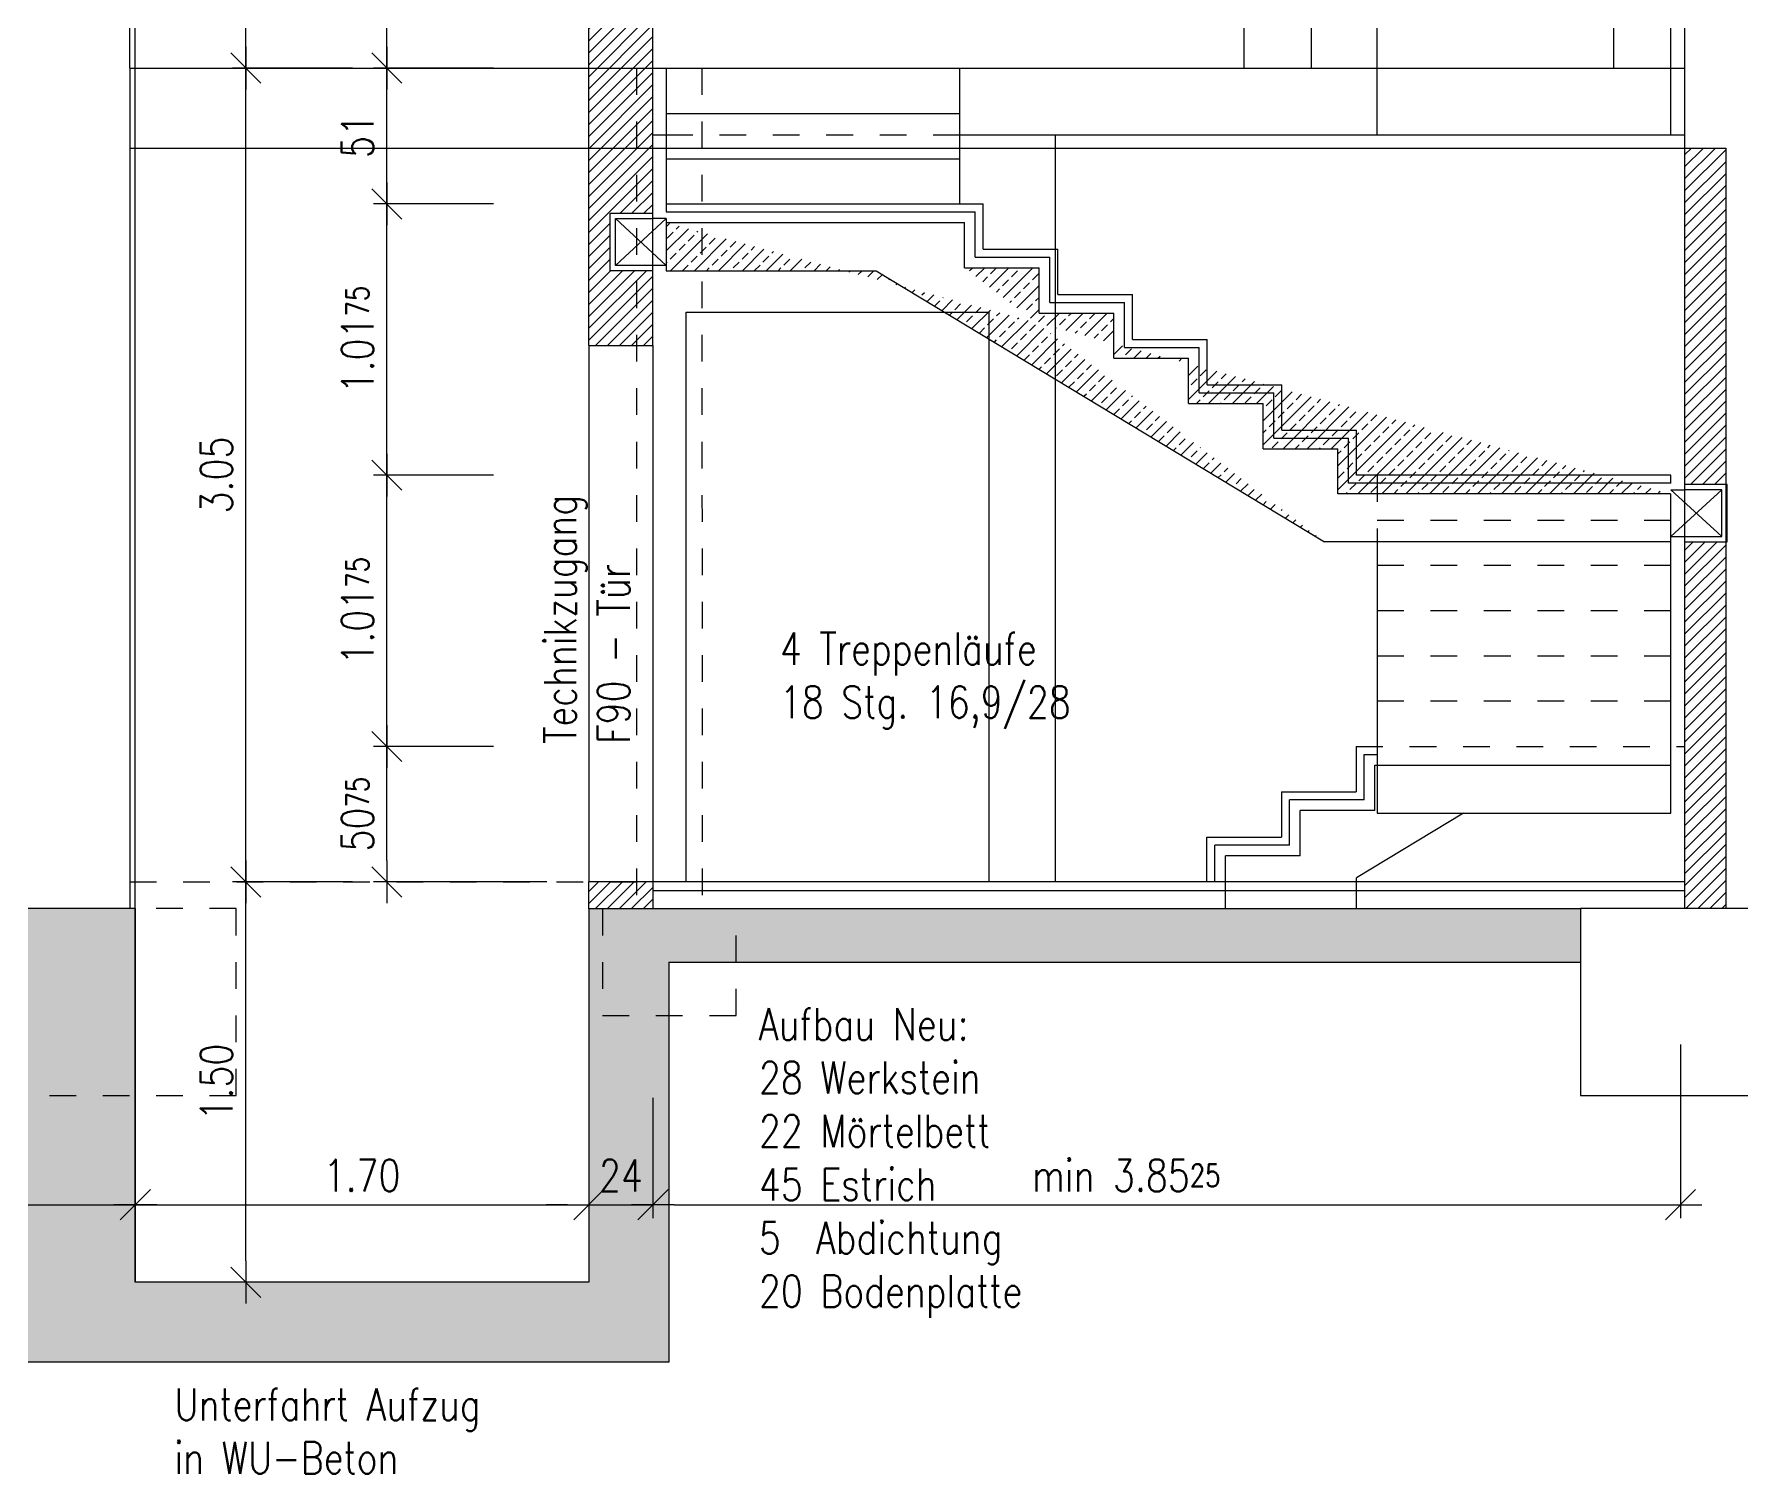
# Model space of a CAD drawing. Header units: metres. Extents: x -3551 to -3365, y -115 to 134.
# Drawn here: x -3469.32 to -3462.92, y 99.01 to 104.41 of the extents above; entities that cross this region are included whole.
import ezdxf

# ---------------------------------------------------------------- set-up
doc = ezdxf.new("R2010")
doc.units = ezdxf.units.M
doc.header["$LTSCALE"] = 0.01
doc.linetypes.add('GESTRICHELT2', pattern=[4.5, 3, -1.5])
doc.linetypes.add('STRICHLINIE', pattern=[0.75, 0.5, -0.25])
doc.layers.get('0').update_dxf_attribs({"linetype": 'CONTINUOUS'})
for name, color, linetype in [('A_abriss', 44, 'STRICHLINIE'), ('A_ansicht', 9, 'CONTINUOUS'), ('A_Aufzug', 3, 'CONTINUOUS'), ('A_schraffur', 10, 'CONTINUOUS'), ('A_STB', 4, 'CONTINUOUS'), ('A_text', 2, 'CONTINUOUS'), ('A_treppe', 3, 'CONTINUOUS'), ('A_treppe_V2', 3, 'CONTINUOUS'), ('A_wände', 6, 'CONTINUOUS'), ('A_WÄNDE_NEU', 6, 'CONTINUOUS'), ('CKMA0002', 7, 'CONTINUOUS')]:
    doc.layers.add(name, color=color, linetype=linetype)
doc.styles.add('SIMPLEX', font='simplex.shx', dxfattribs={"width": 0.8, "height": 0.1})
doc.styles.add('SIMPLEXD', font='SIMPLEXD.shx', dxfattribs={"width": 0.8, "height": 0.12})
doc.dimstyles.new('DIN', dxfattribs={"dimtxt": 0.03, "dimasz": 0.08, "dimexe": 0.05, "dimexo": 0.2448393904078216, "dimgap": 0.05, "dimtad": 1, "dimdec": 4, "dimrnd": 0.0025, "dimzin": 0, "dimdsep": 46, "dimtxsty": 'SIMPLEXD', "dimblk": 'DIMCROSS', "dimblk1": 'DIMCROSS', "dimblk2": 'DIMCROSS', "dimsah": 1, "dimcen": 2.5, "dimdle": 0.04, "dimclrd": 252, "dimclre": 252, "dimclrt": 252, "dimadec": 0, "dimazin": 0, "dimtfac": 1, "dimtdec": 4, "dimtix": 1, "dimtmove": 2, "dimatfit": 3, "dimldrblk": 'DIMCROSS', "dimfxl": 1, "dimtvp": 1, "dimtolj": 1, "dimtzin": 0, "dimarcsym": 0})
pattern_1 = [(45, (0, 0), (-0.04490128060534576, 0.04490128060534577), []), (45, (0.04490130000000001, 0), (-0.04490128060534576, 0.04490128060534577), [0.03175, -0.015875])]
pattern_2 = [(45, (0, 0), (-0.02245064030267288, 0.02245064030267288), [])]

# ---------------------------------------------------------------- blocks, each defined once
blk = doc.blocks.new('DIMCROSS')
at = {"color": 0, "linetype": 'ByBlock'}
blk.add_line((-1, 0), (1, 0), dxfattribs=at)
at = {"linetype": 'ByBlock'}
blk.add_line((-0.707107, -0.707107), (0.707107, 0.707107), dxfattribs=at)
blk = doc.blocks.new('*D118')
at = {"layer": 'CKMA0002', "color": 1, "lineweight": -2, "transparency": 16777216}
for p, q in [((-3468.130771111309, 101.2303584847576), (-3468.580771111286, 101.2303584847576)), ((-3468.530771111286, 99.8103588989146), (-3468.530771111286, 101.1503584847576)), ((-3467.93077111131, 99.7303588989146), (-3468.580771111286, 99.7303588989146))]:
    blk.add_line(p, q, dxfattribs=at)
at = {"layer": 'CKMA0002', "color": 1, "lineweight": -2, "transparency": 16777216, "xscale": 0.08, "yscale": 0.08, "zscale": 0.08}
for p, rotation in [((-3468.530771111286, 101.2303584847576), 90), ((-3468.530771111286, 99.7303588989146), 270)]:
    blk.add_blockref('DIMCROSS', p, dxfattribs=dict(at, rotation=rotation))
at = {"layer": 'CKMA0002', "color": 3, "transparency": 16777216, "insert": (-3468.640771111286, 100.4803586918355), "char_height": 0.12, "attachment_point": 5, "rotation": 90, "style": 'SIMPLEXD'}
blk.add_mtext('\\A1;1.50{\\A1\\H0.7x\\S;}', dxfattribs=at)
blk = doc.blocks.new('*D119')
at = {"layer": 'CKMA0002', "color": 1, "lineweight": -2, "transparency": 16777216}
for p, q in [((-3468.130771111305, 104.2803495597887), (-3468.580771111286, 104.2803495597887)), ((-3468.530771111286, 101.3103584847576), (-3468.530771111286, 104.2003495597887))]:
    blk.add_line(p, q, dxfattribs=at)
at = {"layer": 'CKMA0002', "color": 1, "lineweight": -2, "transparency": 16777216, "xscale": 0.08, "yscale": 0.08, "zscale": 0.08}
for p, rotation in [((-3468.530771111286, 104.2803495597887), 90), ((-3468.530771111286, 101.2303584847576), 270)]:
    blk.add_blockref('DIMCROSS', p, dxfattribs=dict(at, rotation=rotation))
at = {"layer": 'CKMA0002', "color": 3, "transparency": 16777216, "insert": (-3468.640771111286, 102.7553540222726), "char_height": 0.12, "attachment_point": 5, "rotation": 90, "style": 'SIMPLEXD'}
blk.add_mtext('\\A1;3.05{\\A1\\H0.7x\\S;}', dxfattribs=at)
blk = doc.blocks.new('*D120')
at = {"layer": 'CKMA0002', "color": 1, "lineweight": -2, "transparency": 16777216}
for p, q in [((-3468.1307711113, 108.0303585640717), (-3468.580771111284, 108.0303585640717)), ((-3468.530771111284, 104.3603495597887), (-3468.530771111284, 107.9503585640717))]:
    blk.add_line(p, q, dxfattribs=at)
at = {"layer": 'CKMA0002', "color": 1, "lineweight": -2, "transparency": 16777216, "xscale": 0.08, "yscale": 0.08, "zscale": 0.08}
for p, rotation in [((-3468.530771111284, 108.0303585640717), 90), ((-3468.530771111284, 104.2803495597887), 270)]:
    blk.add_blockref('DIMCROSS', p, dxfattribs=dict(at, rotation=rotation))
at = {"layer": 'CKMA0002', "color": 3, "transparency": 16777216, "insert": (-3468.640771111284, 106.1553540619297), "char_height": 0.12, "attachment_point": 5, "rotation": 90, "style": 'SIMPLEXD'}
blk.add_mtext('\\A1;3.75{\\A1\\H0.7x\\S;}', dxfattribs=at)
blk = doc.blocks.new('*D126')
at = {"layer": 'CKMA0002', "color": 1, "lineweight": -2, "transparency": 16777216}
for p, q in [((-3467.601873947571, 101.7382721177687), (-3468.051873947554, 101.7382721177687)), ((-3468.001873947554, 101.3103588989147), (-3468.001873947554, 101.6582721177687)), ((-3467.401873947571, 101.2303588989147), (-3468.051873947554, 101.2303588989147))]:
    blk.add_line(p, q, dxfattribs=at)
at = {"layer": 'CKMA0002', "color": 1, "lineweight": -2, "transparency": 16777216, "xscale": 0.08, "yscale": 0.08, "zscale": 0.08}
for p, rotation in [((-3468.001873947554, 101.7382721177687), 90), ((-3468.001873947554, 101.2303588989147), 270)]:
    blk.add_blockref('DIMCROSS', p, dxfattribs=dict(at, rotation=rotation))
at = {"layer": 'CKMA0002', "color": 3, "transparency": 16777216, "insert": (-3468.111873947554, 101.4843155083411), "char_height": 0.12, "attachment_point": 5, "rotation": 90, "style": 'SIMPLEXD'}
blk.add_mtext('\\A1;50{\\A1\\H0.7x\\S75;}', dxfattribs=at)
blk = doc.blocks.new('*D127')
at = {"layer": 'CKMA0002', "color": 1, "lineweight": -2, "transparency": 16777216}
for p, q in [((-3467.601873947569, 102.7546726335209), (-3468.051873947553, 102.7546726335209)), ((-3468.001873947553, 101.8182721177687), (-3468.001873947553, 102.6746726335209))]:
    blk.add_line(p, q, dxfattribs=at)
at = {"layer": 'CKMA0002', "color": 1, "lineweight": -2, "transparency": 16777216, "xscale": 0.08, "yscale": 0.08, "zscale": 0.08}
for p, rotation in [((-3468.001873947553, 102.7546726335209), 90), ((-3468.001873947553, 101.7382721177687), 270)]:
    blk.add_blockref('DIMCROSS', p, dxfattribs=dict(at, rotation=rotation))
at = {"layer": 'CKMA0002', "color": 3, "transparency": 16777216, "insert": (-3468.111873947553, 102.2464723756442), "char_height": 0.12, "attachment_point": 5, "rotation": 90, "style": 'SIMPLEXD'}
blk.add_mtext('\\A1;1.01{\\A1\\H0.7x\\S75;}', dxfattribs=at)
blk = doc.blocks.new('*D128')
at = {"layer": 'CKMA0002', "color": 1, "lineweight": -2, "transparency": 16777216}
for p, q in [((-3467.601873947568, 103.7710732937506), (-3468.051873947553, 103.7710732937506)), ((-3468.001873947553, 102.8346726335209), (-3468.001873947553, 103.6910732937506))]:
    blk.add_line(p, q, dxfattribs=at)
at = {"layer": 'CKMA0002', "color": 1, "lineweight": -2, "transparency": 16777216, "xscale": 0.08, "yscale": 0.08, "zscale": 0.08}
for p, rotation in [((-3468.001873947553, 103.7710732937506), 90), ((-3468.001873947553, 102.7546726335209), 270)]:
    blk.add_blockref('DIMCROSS', p, dxfattribs=dict(at, rotation=rotation))
at = {"layer": 'CKMA0002', "color": 3, "transparency": 16777216, "insert": (-3468.111873947553, 103.2628729636352), "char_height": 0.12, "attachment_point": 5, "rotation": 90, "style": 'SIMPLEXD'}
blk.add_mtext('\\A1;1.01{\\A1\\H0.7x\\S75;}', dxfattribs=at)
blk = doc.blocks.new('*D129')
at = {"layer": 'CKMA0002', "color": 1, "lineweight": -2, "transparency": 16777216}
for p, q in [((-3467.601873947567, 104.2803585703785), (-3468.051873947553, 104.2803585703785)), ((-3468.001873947553, 103.8510732937506), (-3468.001873947553, 104.2003585703785))]:
    blk.add_line(p, q, dxfattribs=at)
at = {"layer": 'CKMA0002', "color": 1, "lineweight": -2, "transparency": 16777216, "xscale": 0.08, "yscale": 0.08, "zscale": 0.08}
for p, rotation in [((-3468.001873947553, 104.2803585703785), 90), ((-3468.001873947553, 103.7710732937506), 270)]:
    blk.add_blockref('DIMCROSS', p, dxfattribs=dict(at, rotation=rotation))
at = {"layer": 'CKMA0002', "color": 3, "transparency": 16777216, "insert": (-3468.111873947553, 104.025715932064), "char_height": 0.12, "attachment_point": 5, "rotation": 90, "style": 'SIMPLEXD'}
blk.add_mtext('\\A1;51{\\A1\\H0.7x\\S;}', dxfattribs=at)
blk = doc.blocks.new('*D130')
at = {"layer": 'CKMA0002', "color": 1, "lineweight": -2, "transparency": 16777216}
for p, q in [((-3467.601873947566, 105.3070661420169), (-3468.051873947552, 105.3070661420169)), ((-3468.001873947552, 104.3603585703785), (-3468.001873947552, 105.2270661420169))]:
    blk.add_line(p, q, dxfattribs=at)
at = {"layer": 'CKMA0002', "color": 1, "lineweight": -2, "transparency": 16777216, "xscale": 0.08, "yscale": 0.08, "zscale": 0.08}
for p, rotation in [((-3468.001873947552, 105.3070661420169), 90), ((-3468.001873947552, 104.2803585703785), 270)]:
    blk.add_blockref('DIMCROSS', p, dxfattribs=dict(at, rotation=rotation))
at = {"layer": 'CKMA0002', "color": 3, "transparency": 16777216, "insert": (-3468.111873947552, 104.7937123561972), "char_height": 0.12, "attachment_point": 5, "rotation": 90, "style": 'SIMPLEXD'}
blk.add_mtext('\\A1;1.02{\\A1\\H0.7x\\S75;}', dxfattribs=at)
blk = doc.blocks.new('*D156')
at = {"layer": 'CKMA0002', "color": 1, "lineweight": -2, "transparency": 16777216}
for p, q in [((-3476.134749522899, 100.6208533312102), (-3476.134749522899, 99.97085333120135)), ((-3468.944720012918, 100.4208533312045), (-3468.944720012918, 99.97085333120135)), ((-3476.054749522899, 100.0208533312014), (-3469.024720012918, 100.0208533312014))]:
    blk.add_line(p, q, dxfattribs=at)
at = {"layer": 'CKMA0002', "color": 1, "lineweight": -2, "transparency": 16777216, "xscale": 0.08, "yscale": 0.08, "zscale": 0.08, "rotation": 180}
blk.add_blockref('DIMCROSS', (-3476.134749522899, 100.0208533312014), dxfattribs=at)
at = {"layer": 'CKMA0002', "color": 1, "lineweight": -2, "transparency": 16777216, "xscale": 0.08, "yscale": 0.08, "zscale": 0.08}
blk.add_blockref('DIMCROSS', (-3468.944720012918, 100.0208533312014), dxfattribs=at)
at = {"layer": 'CKMA0002', "color": 3, "transparency": 16777216, "insert": (-3472.539734767908, 100.1308533312014), "char_height": 0.12, "attachment_point": 5, "style": 'SIMPLEXD'}
blk.add_mtext('\\A1;7.19{\\A1\\H0.7x\\S;}', dxfattribs=at)
blk = doc.blocks.new('*D157')
at = {"layer": 'CKMA0002', "color": 1, "lineweight": -2, "transparency": 16777216}
for p, q in [((-3467.244721014868, 100.4208533312031), (-3467.244721014868, 99.97085333120135)), ((-3468.864720012918, 100.0208533312014), (-3467.324721014868, 100.0208533312014))]:
    blk.add_line(p, q, dxfattribs=at)
at = {"layer": 'CKMA0002', "color": 1, "lineweight": -2, "transparency": 16777216, "xscale": 0.08, "yscale": 0.08, "zscale": 0.08, "rotation": 180}
blk.add_blockref('DIMCROSS', (-3468.944720012918, 100.0208533312014), dxfattribs=at)
at = {"layer": 'CKMA0002', "color": 1, "lineweight": -2, "transparency": 16777216, "xscale": 0.08, "yscale": 0.08, "zscale": 0.08}
blk.add_blockref('DIMCROSS', (-3467.244721014868, 100.0208533312014), dxfattribs=at)
at = {"layer": 'CKMA0002', "color": 3, "transparency": 16777216, "insert": (-3468.094720513893, 100.1308533312014), "char_height": 0.12, "attachment_point": 5, "style": 'SIMPLEXD'}
blk.add_mtext('\\A1;1.70{\\A1\\H0.7x\\S;}', dxfattribs=at)
blk = doc.blocks.new('*D158')
at = {"layer": 'CKMA0002', "color": 1, "lineweight": -2, "transparency": 16777216}
for p, q in [((-3467.004725229404, 100.4208533312029), (-3467.004725229404, 99.97085333120135)), ((-3467.324721014868, 100.0208533312014), (-3467.404721014868, 100.0208533312014)), ((-3467.244721014868, 100.0208533312014), (-3467.004725229404, 100.0208533312014)), ((-3466.924725229404, 100.0208533312014), (-3466.844725229405, 100.0208533312014))]:
    blk.add_line(p, q, dxfattribs=at)
at = {"layer": 'CKMA0002', "color": 1, "lineweight": -2, "transparency": 16777216, "xscale": 0.08, "yscale": 0.08, "zscale": 0.08}
blk.add_blockref('DIMCROSS', (-3467.244721014868, 100.0208533312014), dxfattribs=at)
at = {"layer": 'CKMA0002', "color": 1, "lineweight": -2, "transparency": 16777216, "xscale": 0.08, "yscale": 0.08, "zscale": 0.08, "rotation": 180}
blk.add_blockref('DIMCROSS', (-3467.004725229404, 100.0208533312014), dxfattribs=at)
at = {"layer": 'CKMA0002', "color": 3, "transparency": 16777216, "insert": (-3467.124723122136, 100.1308533312014), "char_height": 0.12, "attachment_point": 5, "style": 'SIMPLEXD'}
blk.add_mtext('\\A1;24{\\A1\\H0.7x\\S;}', dxfattribs=at)
blk = doc.blocks.new('*D159')
at = {"layer": 'CKMA0002', "color": 1, "lineweight": -2, "transparency": 16777216}
for p, q in [((-3463.153112184998, 100.6208533311999), (-3463.153112184998, 99.97085333120135)), ((-3466.924725229404, 100.0208533312014), (-3463.233112184998, 100.0208533312014))]:
    blk.add_line(p, q, dxfattribs=at)
at = {"layer": 'CKMA0002', "color": 1, "lineweight": -2, "transparency": 16777216, "xscale": 0.08, "yscale": 0.08, "zscale": 0.08, "rotation": 180}
blk.add_blockref('DIMCROSS', (-3467.004725229404, 100.0208533312014), dxfattribs=at)
at = {"layer": 'CKMA0002', "color": 1, "lineweight": -2, "transparency": 16777216, "xscale": 0.08, "yscale": 0.08, "zscale": 0.08}
blk.add_blockref('DIMCROSS', (-3463.153112184998, 100.0208533312014), dxfattribs=at)
at = {"layer": 'CKMA0002', "color": 3, "transparency": 16777216, "insert": (-3465.078918707201, 100.1308533312014), "char_height": 0.12, "attachment_point": 5, "style": 'SIMPLEXD'}
blk.add_mtext('\\A1;3.85{\\A1\\H0.7x\\S25;}', dxfattribs=at)

msp = doc.modelspace()

# ---------------------------------------------------------------- hatches: boundary and pattern name
at = {"layer": 'A_schraffur'}
h = msp.add_hatch(dxfattribs=at)
h.set_pattern_fill('ANSI31', color=256, scale=0.01, style=0)
h.set_pattern_definition(pattern_2)
h.paths.add_polyline_path([(-3467.004724636121, 108.030358564072), (-3467.244721071284, 108.030358564072), (-3467.244721091581, 107.7003585640729), (-3467.004724422683, 107.7003585640729)])
h.paths.add_polyline_path([(-3467.004724422683, 107.700358564073), (-3467.24472109158, 107.700358564073), (-3467.244721301925, 104.2803515913627), (-3467.004722210687, 104.2803519991964), (-3467.004723377293, 106.0840615767698), (-3467.164745190168, 106.0840615767698), (-3467.164745190168, 106.2990615767698), (-3467.00472351635, 106.2990607682477)])
h.paths.add_polyline_path([(-3467.065712521332, 104.2803518955547), (-3467.244721301925, 104.2803515913627), (-3467.244721320376, 103.9803584205682), (-3467.065711005593, 103.980358421853)])
h.paths.add_polyline_path([(-3467.004722210688, 104.2803519991964), (-3467.065712521333, 104.2803518955547), (-3467.065711005593, 103.980358421853), (-3467.004722016656, 103.9803584222907)])
h.paths.add_polyline_path([(-3467.173008858807, 107.013839879637), (-3467.049008858808, 107.013839879637), (-3467.049008858808, 106.833839879637), (-3467.173008858807, 106.833839879637)], flags=24)
h = msp.add_hatch(dxfattribs=at)
h.set_pattern_fill('ANSI31', color=256, scale=0.01, style=0)
h.set_pattern_definition(pattern_2)
h.paths.add_polyline_path([(-3467.065697111001, 101.2303584908), (-3467.244719988027, 101.2303584900131), (-3467.244719987587, 101.1303579957244), (-3467.065696605741, 101.1303579957244)])
h.paths.add_polyline_path([(-3467.004720225238, 101.2303584910681), (-3467.065697111002, 101.2303584908), (-3467.065696605741, 101.1303579957244), (-3467.004720225238, 101.1303579957244)])
h.paths.add_polyline_path([(-3467.065708685019, 103.5210734379301), (-3467.164745190168, 103.5210734379301), (-3467.164745190168, 103.7360734379301), (-3467.065709771321, 103.7360729375459), (-3467.065711005592, 103.980358421853), (-3467.244721320375, 103.9803584205682), (-3467.244721365888, 103.240358490013), (-3467.065707266685, 103.2403586069334)])
h.paths.add_polyline_path([(-3467.004721719599, 103.5210734379301), (-3467.065708685019, 103.5210734379301), (-3467.065707266685, 103.2403586069334), (-3467.004721538039, 103.2403586467652)])
h.paths.add_polyline_path([(-3467.004722016657, 103.9803584222907), (-3467.065711005593, 103.980358421853), (-3467.065709771321, 103.7360729375459), (-3467.004721858656, 103.7360726293996)])
h = msp.add_hatch(dxfattribs=at)
h.set_pattern_fill('ANSI31', color=256, scale=0.01, style=0)
h.set_pattern_definition(pattern_2)
h.paths.add_polyline_path([(-3462.983292508574, 103.9803584511522), (-3463.13775883608, 103.9803584500436), (-3463.13775883608, 102.719672114845), (-3462.98328613886, 102.7196728953305)])
h.paths.add_polyline_path([(-3462.983285052556, 102.5046729232426), (-3463.13775883608, 102.5046729232426), (-3463.13775883608, 101.1303584813274), (-3462.983278108724, 101.1303584813274)])
h = msp.add_hatch(dxfattribs=at)
h.set_pattern_fill('ANSI33', color=256, scale=0.01, style=0)
h.set_pattern_definition(pattern_1)
edge = h.paths.add_edge_path()
edge.add_line((-3466.95474429177, 103.7010734708787), (-3465.837240928878, 103.7010734708787))
edge.add_line((-3466.95474429177, 103.7010735810215), (-3466.954744291769, 103.5210735810214))
edge.add_line((-3466.954755906983, 103.5210734708787), (-3466.16745375052, 103.5210734708787))
edge.add_line((-3466.16745375052, 103.5210734708787), (-3464.487453688505, 102.5046723705961))
edge.add_line((-3465.837240928877, 103.5316732937507), (-3465.837240928878, 103.7010732937507))
edge.add_line((-3465.837240928877, 103.5316732937507), (-3465.557240928877, 103.5316732937507))
edge.add_line((-3465.557240928876, 103.3622731166226), (-3465.557240928877, 103.5316731166226))
edge.add_line((-3465.557240928876, 103.3622731166226), (-3465.277240928875, 103.3622731166226))
edge.add_line((-3465.277240928875, 103.1928729394946), (-3465.277240928875, 103.3622729394946))
edge.add_line((-3465.277240928875, 103.1928729394946), (-3464.997240928874, 103.1928729394946))
edge.add_line((-3464.997240928874, 103.0234727623666), (-3464.997240928874, 103.1928727623666))
edge.add_line((-3464.997240928874, 103.0234727623666), (-3464.717240928873, 103.0234727623666))
edge.add_line((-3464.717240928873, 102.8540725852386), (-3464.717240928873, 103.0234725852386))
edge.add_line((-3464.717240928873, 102.8540725852386), (-3464.437240928872, 102.8540725852386))
edge.add_line((-3464.437240928872, 102.6846724146742), (-3464.437240928872, 102.8540725852386))
edge.add_line((-3463.190949688892, 102.6846728503872), (-3464.437240928872, 102.6846724146742))
edge.add_line((-3463.190949688893, 102.5046728503871), (-3464.487453688505, 102.5046723705961))
edge.add_line((-3463.189700268285, 102.5046728566999), (-3463.189700268284, 102.6846728566999))
h = msp.add_hatch(dxfattribs=at)
h.set_pattern_fill('ANSI33', color=256, scale=0.01, style=0)
h.set_pattern_definition(pattern_1)
h.paths.add_polyline_path([(-3463.527755625723, 101.1303579957244), (-3466.69321431856, 101.1303579957244), (-3466.69321431856, 100.9303579957244), (-3463.527755625722, 100.9303579957244)])
h.paths.add_polyline_path([(-3466.69321431856, 101.1300699752032), (-3467.19321431856, 101.1300699752032), (-3467.19321431856, 100.7300699752032), (-3466.944719987587, 100.7300699752032), (-3466.944719987587, 100.9303579957244), (-3466.693214318561, 100.9303579957244)])
h.paths.add_polyline_path([(-3466.944719987587, 100.7300699752032), (-3467.19321431856, 100.7300699752032), (-3467.19321431856, 101.1303579957244), (-3467.244719987587, 101.1303579957244), (-3467.244719987586, 101.1300699752032), (-3467.244719987586, 99.73035889891464), (-3468.944720012918, 99.73035889891464), (-3468.944720012918, 100.4303584813274), (-3469.544720012918, 100.4303584813274), (-3469.544720012918, 99.43035889891469), (-3466.944719987585, 99.43035889891468)])
h.paths.add_polyline_path([(-3468.944720012918, 101.1303584813274), (-3469.544720012918, 101.1303584813274), (-3469.544720012918, 100.4303584813274), (-3468.944720012919, 100.4303584813274)])
h.paths.add_polyline_path([(-3467.234723122136, 100.2208533312014), (-3467.014723122136, 100.2208533312014), (-3467.014723122136, 100.0408533312013), (-3467.234723122136, 100.0408533312013)], flags=24)

# ---------------------------------------------------------------- linework, layer by layer
at = {"layer": 'A_abriss', "linetype": 'Continuous'}
msp.add_line((-3468.964735929949, 104.2803486685191), (-3463.137758838232, 104.2803585703785), dxfattribs=at)
at = {"layer": 'A_abriss'}
for p, q in [((-3467.065712521333, 104.2803518955548), (-3467.065696604286, 101.1300699752032)), ((-3466.820747960518, 104.2803523118263), (-3466.820732032835, 101.1279653939303)), ((-3468.965637958044, 101.2303584824483), (-3467.004720225238, 101.2303584910681))]:
    msp.add_line(p, q, dxfattribs=at)
at = {"layer": 'A_abriss', "linetype": 'Continuous'}
msp.add_lwpolyline([(-3468.965637969708, 103.9803584082174), (-3463.137758836079, 103.9803584500436)], dxfattribs=at)
at = {"layer": 'A_abriss'}
for points in [[(-3469.866739316436, 100.4303584813274), (-3468.566739316436, 100.4303584813274), (-3468.566739316436, 101.1303584813274), (-3469.866739316436, 101.1303584813274)], [(-3467.19321431856, 100.7300699752032), (-3466.69321431856, 100.7300699752032), (-3466.69321431856, 101.1300699752032), (-3467.19321431856, 101.1300699752032)]]:
    msp.add_lwpolyline(points, close=True, dxfattribs=at)
at = {"layer": 'A_ansicht'}
for p, q in [((-3465.495161367729, 101.2303584977037), (-3465.495161387465, 104.0300697402813, 3.352534263956078e-07)), ((-3467.244721365889, 103.2403584900131), (-3467.244719988027, 101.2303584900131)), ((-3467.004721538038, 103.2403586467652), (-3467.004720225238, 101.2303584910681))]:
    msp.add_line(p, q, dxfattribs=at)
for points in [[(-3464.788093804275, 104.2803505814141), (-3464.788093804276, 106.7803562525094), (-3463.403090289333, 106.7803632503486)], [(-3463.403090289332, 104.2803505814142), (-3463.403090289332, 106.4153505814142), (-3464.538101518659, 106.4153448466807), (-3464.538090731432, 104.2803505814141)], [(-3466.880157249878, 101.2303584916156), (-3466.880157249878, 103.3653584916156), (-3465.745168479262, 103.3653642262356), (-3465.745157691978, 101.2303584966048)]]:
    msp.add_lwpolyline(points, dxfattribs=at)
at = {"layer": 'A_Aufzug', "color": 7, "linetype": 'Continuous'}
for p, q in [((-3468.944720012918, 101.292788750936), (-3468.944720012918, 122.4227890657975)), ((-3468.944720012918, 99.73035889891466), (-3468.944720012918, 101.292788750936))]:
    msp.add_line(p, q, dxfattribs=at)
at = {"layer": 'A_STB', "color": 2}
for p, q in [((-3464.289704760206, 104.0300697402813, 3.352534254705665e-07), (-3464.28970917444, 105.0570649320406, 5.790671155090146e-07)), ((-3463.189702885907, 104.0300697402813, 3.352534246264067e-07), (-3463.189703078822, 105.05706408317)), ((-3467.004722008009, 104.2803585703785), (-3464.289705763908, 104.2803585703785)), ((-3463.189709892371, 104.2803585703785), (-3463.137758835981, 104.2803585703785)), ((-3467.004722008107, 104.0300697402813, 3.352534275539647e-07), (-3466.954744291768, 104.0300697402813, 3.35253427515614e-07)), ((-3465.854744291769, 104.0300697402813, 3.352534266715215e-07), (-3463.137758836079, 104.0300697402813, 3.352534245866243e-07)), ((-3467.164745190168, 103.5210734379301, 3.983350303748828e-07), (-3467.164745190168, 103.7360734379301, 3.983350303748828e-07)), ((-3467.164745190168, 103.7360734379301, 3.983350303748828e-07), (-3467.00474410387, 103.736072629512, 3.983350298503185e-07)), ((-3467.144745190168, 103.5410734379301, 3.983350303748828e-07), (-3467.144745190168, 103.7160733368783, 3.983350303748828e-07)), ((-3467.144745190168, 103.7160733368783, 3.983350303748828e-07), (-3467.004744204921, 103.7160726295123, 3.983350298503185e-07)), ((-3467.144745190168, 103.7160733368783, 3.983350303748828e-07), (-3466.954745706483, 103.5410731655798, 3.98335032431894e-07)), ((-3466.954744822285, 103.7160723628881, 3.98335031911576e-07), (-3467.144745190168, 103.5410734379301, 3.983350303748828e-07)), ((-3466.954744822285, 103.7160723628881, 3.98335031911576e-07), (-3467.004744406448, 103.7160726352394, 3.983350299535497e-07)), ((-3466.954744822285, 103.7160723628881, 3.98335031911576e-07), (-3466.954744822286, 103.7010734708787)), ((-3467.004745190168, 103.5210734379301, 3.983350303748828e-07), (-3467.164745190168, 103.5210734379301, 3.983350303748828e-07)), ((-3467.004745190168, 103.5410734379301, 3.983350303748828e-07), (-3467.144745190168, 103.5410734379301, 3.983350303748828e-07)), ((-3466.954745706483, 103.5410731655798, 3.98335032431894e-07), (-3467.004745290646, 103.5410734379311, 3.983350304738676e-07)), ((-3463.18971411064, 102.6996718580628, -2.227104477049029e-08), (-3463.137762803298, 102.6996721148248, -3.531582070021763e-08)), ((-3463.18971411064, 102.6996718580628, -2.227104477049029e-08), (-3462.997761818051, 102.5246729232426, -3.531582017565333e-08)), ((-3462.997761818051, 102.6996728221907, -3.531582017565333e-08), (-3463.189713226442, 102.5246726607545, -2.227104425017235e-08)), ((-3462.977761818051, 102.7196729232426, -3.531582017565333e-08), (-3463.13776290435, 102.7196721148245, -3.531582070021763e-08)), ((-3462.997761818051, 102.6996728221907, -3.531582017565333e-08), (-3463.137762803298, 102.6996721148248, -3.531582070021763e-08)), ((-3462.997761818051, 102.5246729232426, -3.531582017565333e-08), (-3462.997761818051, 102.6996728221907, -3.531582017565333e-08)), ((-3462.977761818051, 102.5046729232426, -3.531582017565333e-08), (-3462.977761818051, 102.7196729232426, -3.531582017565333e-08)), ((-3464.289693818014, 102.5046724437802, 7.816957885748864e-08), (-3464.289693818014, 101.4879840633739, 3.352534078486085e-07)), ((-3463.189713226442, 102.5246726607545, -2.227104425017235e-08), (-3463.137761717574, 102.5246729232436, -3.531582007666845e-08)), ((-3463.137761818051, 102.5246729232426, -3.531582017565333e-08), (-3462.997761818051, 102.5246729232426, -3.531582017565333e-08)), ((-3463.137761818051, 102.5046729232426, -3.531582017565333e-08), (-3462.977761818051, 102.5046729232426, -3.531582017565333e-08)), ((-3464.289693818014, 101.4879840633739, 3.352534078486153e-07), (-3463.189697199839, 101.4879840633739, 3.352534070045232e-07))]:
    msp.add_line(p, q, dxfattribs=at)
at = {"layer": 'A_STB', "color": 2, "linetype": 'GESTRICHELT2'}
msp.add_line((-3466.954744291768, 104.0300697402813, 3.35253427515614e-07), (-3465.854744291769, 104.0300697402813, 3.352534266715215e-07), dxfattribs=at)
at = {"layer": 'A_STB'}
for p, q in [((-3466.95474429177, 103.7010735810215, 2.773060902474272e-09), (-3466.954744291769, 103.5210735810214, -5.791309170631794e-09)), ((-3466.95474429177, 103.7010734708787), (-3465.837240928878, 103.7010734708787, 2.096987197694004e-07)), ((-3465.837240928877, 103.5316732937507, 1.958788281775513e-07), (-3465.837240928878, 103.7010732937507, 1.936595530127489e-07)), ((-3466.954755906983, 103.5210734708787, 1.257494517535677e-07), (-3466.16745375052, 103.5210734708787, 2.062829010857225e-07)), ((-3466.16745375052, 103.5210734708787, 2.138184857322175e-07), (-3464.487453688505, 102.5046723705961, 8.249323591793724e-08)), ((-3465.837240928877, 103.5316732937507, 1.958788281775649e-07), (-3465.557240928877, 103.5316732937507, 1.876637920746638e-07)), ((-3465.557240928876, 103.3622731166226, 1.738439004828147e-07), (-3465.557240928877, 103.5316731166226, 1.716246253180123e-07)), ((-3465.557240928876, 103.3622731166226, 1.738439004828283e-07), (-3465.277240928875, 103.3622731166226, 1.656288643799272e-07)), ((-3465.277240928875, 103.1928729394946, 1.518089727880782e-07), (-3465.277240928875, 103.3622729394946, 1.495896976232758e-07)), ((-3465.277240928875, 103.1928729394946, 1.518089727880917e-07), (-3464.997240928874, 103.1928729394946, 1.435939366851907e-07)), ((-3464.997240928874, 103.0234727623666, 1.297740450933416e-07), (-3464.997240928874, 103.1928727623666, 1.275547699285392e-07)), ((-3464.997240928874, 103.0234727623666, 1.297740450933552e-07), (-3464.717240928873, 103.0234727623666, 1.215590089904541e-07)), ((-3464.717240928873, 102.8540725852386, 1.077391173986051e-07), (-3464.717240928873, 103.0234725852386, 1.055198422338027e-07)), ((-3464.717240928873, 102.8540725852386, 1.077391173986186e-07), (-3464.437240928872, 102.8540725852386, 9.952408129571759e-08)), ((-3464.437240928872, 102.6846724146742, 8.57041901344007e-08), (-3464.437240928872, 102.8540725852386, 9.681391214819389e-08)), ((-3463.190949688892, 102.6846728503872, 4.775313367163439e-08), (-3464.437240928872, 102.6846724146742, 8.57471446500775e-08)), ((-3463.189700268285, 102.5046728566999), (-3463.189700268284, 102.6846728566999)), ((-3463.190949688893, 102.5046728503871, 4.775312705390828e-08), (-3464.487453688505, 102.5046723705961, 8.364415060722694e-08)), ((-3468.944720012918, 101.1303584813274), (-3469.544720012918, 101.1303584813274)), ((-3468.944720012918, 101.1303584813274), (-3468.944720012918, 99.73035889891466)), ((-3467.244719987586, 101.1303579957244), (-3467.244719987586, 99.73035889891466)), ((-3467.244719987586, 101.1303579957244), (-3463.527755625723, 101.1303579957244)), ((-3466.944719987587, 100.9303579957244), (-3466.944719987586, 99.43035889891468)), ((-3466.944719987587, 100.9303579957244), (-3463.527755625723, 100.9303579957244)), ((-3467.244719987586, 99.73035889891466), (-3468.944720012918, 99.73035889891466)), ((-3466.944719987586, 99.43035889891468), (-3469.544720012918, 99.43035889891466))]:
    msp.add_line(p, q, dxfattribs=at)
at = {"layer": 'A_STB', "color": 1}
for p, q in [((-3464.368327018023, 101.7382721177687), (-3464.368327018022, 101.568071704921)), ((-3464.338327018022, 101.708270909353), (-3464.289693382812, 101.7082711550783)), ((-3464.338327018022, 101.5380715277931), (-3464.338327018022, 101.708270909353)), ((-3464.29832701802, 101.6682710864811), (-3463.18969774397, 101.6682744324106, 2.7580253615211e-07)), ((-3464.29832701802, 101.4980717049212, 2.239295717847108e-09), (-3464.29832701802, 101.6682710864811)), ((-3464.648327018022, 101.568071704921, 8.790432495823385e-09), (-3464.368327018022, 101.568071704921)), ((-3464.648327018022, 101.568071704921, 8.790432495877595e-09), (-3464.648327018022, 101.398671704921, 8.634929220880234e-09)), ((-3464.33832701802, 101.538071704921, 9.855132856308431e-09), (-3464.618327018022, 101.538071704921)), ((-3464.618327018022, 101.368671527793, 8.850629045719502e-09), (-3464.618327018022, 101.538071704921, 8.79948914013042e-09)), ((-3464.298327018019, 101.4980718820491, 3.306576752563841e-08), (-3464.57832701802, 101.4980718820491, 2.485073142273734e-08)), ((-3464.57832701802, 101.3286717049211, 1.103083983088829e-08), (-3464.57832701802, 101.4980717049211, 8.811564666085861e-09)), ((-3463.966793203429, 101.4882711858481, 4.667918233338962e-08), (-3464.367240928872, 101.2460000586326, 1.537626826361252e-08)), ((-3464.92832660145, 101.398671704921, -1.752658024245469e-08), (-3464.648327018023, 101.398671704921, 9.067934368943955e-09)), ((-3464.928326601699, 101.2303589669527), (-3464.92832660145, 101.398671704921, -1.752658025389302e-08)), ((-3464.898326608575, 101.2303589738283), (-3464.898326601451, 101.368671704921, -1.751752360958599e-08)), ((-3464.618326601449, 101.368671704921, -1.646187989340797e-08), (-3464.89832660145, 101.368671704921, -2.626915949950593e-08)), ((-3464.578326601448, 101.3286718820491, 6.748754775921991e-09), (-3464.858326601448, 101.3286718820491, -1.466281326979061e-09)), ((-3464.858326601449, 101.1303579957245), (-3464.858326601448, 101.328671704921, -1.750544808363054e-08)), ((-3464.367240928872, 101.1303579957245), (-3464.367240928872, 101.2460000586326, -1.216506919291926e-08))]:
    msp.add_line(p, q, dxfattribs=at)
at = {"layer": 'A_treppe'}
for p, q in [((-3463.137758836079, 101.2303593773294), (-3467.004720225238, 101.2303584910681)), ((-3463.137758836079, 101.1968179124268), (-3467.004720225238, 101.1968170261655))]:
    msp.add_line(p, q, dxfattribs=at)
at = {"layer": 'A_treppe_V2', "color": 10}
for p, q in [((-3466.954744291769, 104.2803585703785), (-3466.954744291769, 103.7710734038934, 7.026620492745216e-09)), ((-3465.854744291769, 103.7710736411336, -6.731361913425715e-07), (-3465.854744293606, 104.2803539533691)), ((-3466.954744291769, 104.1098705390101, -6.731361913425715e-07), (-3465.854744291769, 104.1098712467115, -7.06226610542276e-07)), ((-3466.954744291769, 103.9404705390101, -6.731361913425715e-07), (-3465.854744291769, 103.9404712467115, -7.06226610542276e-07)), ((-3463.189697199839, 101.4879840633739, 3.352534070045774e-07), (-3463.189700268285, 102.5046728566999))]:
    msp.add_line(p, q, dxfattribs=at)
at = {"layer": 'A_treppe_V2', "color": 1, "linetype": 'GESTRICHELT2'}
for p, q in [((-3464.289705763908, 104.2803585703785), (-3463.189709892371, 104.2803585703785)), ((-3464.289696602841, 102.7546724419232, -1.416228219247112e-08), (-3464.289693818014, 102.5046724437802, 7.816957885748864e-08)), ((-3463.189700268284, 102.5852728567, 3.440190814778928e-08), (-3464.289696602841, 102.5852724419232, -3.175482566155893e-08)), ((-3463.189700268284, 102.4158728567, 3.440190814778928e-08), (-3464.289696602841, 102.4158724419232, -3.175482566155893e-08)), ((-3463.189700140533, 102.2464731273853, -4.55679704491484e-08), (-3464.289696475089, 102.2464727126086, -1.117247042584966e-07)), ((-3463.189700140533, 102.0770731273853, -4.55679704491484e-08), (-3464.289696475089, 102.0770727126086, -1.117247042584966e-07)), ((-3463.189700076658, 101.9076731273854, -4.55679666075881e-08), (-3464.289696411215, 101.9076727126086, -1.117247004169363e-07)), ((-3464.368327018023, 101.7382721177687), (-3463.137758836079, 101.7382721177687))]:
    msp.add_line(p, q, dxfattribs=at)
at = {"layer": 'A_treppe_V2'}
for p, q in [((-3466.954744291769, 103.7710734038934, 7.026620492745176e-09), (-3466.954744291769, 103.7410734038934, 7.026620492718071e-09)), ((-3466.954744291769, 103.7710732937506, 5.725450363465727e-09), (-3465.767240587948, 103.7710732937506, 1.848952593714072e-07)), ((-3465.767240928876, 103.6016732937506, 1.93689560694456e-07), (-3465.767240928876, 103.7710732937506, 1.936384208424864e-07)), ((-3466.954754696507, 103.7410732937506, 5.728384908221006e-09), (-3465.797240928877, 103.7410732937506, 1.827433237221288e-07)), ((-3465.797240928876, 103.5716731166226, 1.726681935083162e-07), (-3465.797240928877, 103.7410732937506, 1.904834245476176e-07)), ((-3465.797240928876, 103.5716731166226, 1.726681935082349e-07), (-3465.517240928875, 103.5716731166226, 1.628609139021369e-07)), ((-3465.767240587947, 103.6016731166226, 1.716174016090268e-07), (-3465.487240587947, 103.6016731166226, 1.628603316766707e-07)), ((-3465.517240928875, 103.4022729394946, 1.71663689697646e-07), (-3465.517240928874, 103.5716731166226, 1.716125497920569e-07)), ((-3465.487240928875, 103.4322731166226, 1.716546329997194e-07), (-3465.487240928875, 103.6016731166226, 1.716034931477499e-07)), ((-3465.517240928875, 103.4022729394946, 1.71663689697646e-07), (-3465.237240928874, 103.4022729394946, 1.417636721372525e-07)), ((-3465.487240587946, 103.4322729394946, 1.495824739142902e-07), (-3465.207240587946, 103.4322729394946, 1.408254039819341e-07)), ((-3465.237240928875, 103.2328727623666, 1.496287620026655e-07), (-3465.237240928875, 103.4022729394946, 1.509614370543179e-07)), ((-3465.207240928874, 103.2628729394946, 1.496197053049829e-07), (-3465.207240928874, 103.4322729394946, 1.495685654530133e-07)), ((-3465.207240587944, 103.2628727623665, 1.275475462195537e-07), (-3464.927240587945, 103.2628727623665, 1.187904762871976e-07)), ((-3464.927240928873, 103.0934727623665, 1.275847776102463e-07), (-3464.927240928873, 103.2628727623665, 1.275336377582767e-07)), ((-3465.237240928874, 103.2328727623666, 1.496287620030991e-07), (-3464.957240928873, 103.2328727623665, 1.19728744442272e-07)), ((-3464.957240928873, 103.0634725852386, 1.275938343081186e-07), (-3464.957240928873, 103.2328727623665, 1.289265093589173e-07)), ((-3464.957240928873, 103.0634725852385, 1.275938343072513e-07), (-3464.677240928873, 103.0634725852385, 9.769381674772516e-08)), ((-3464.927240587943, 103.0934725852385, 1.055126185248171e-07), (-3464.647240587944, 103.0934725852385, 9.675554859246103e-08)), ((-3464.677240928873, 102.8940725852385, 1.055589065599309e-07), (-3464.677240928873, 103.0634725852385, 1.068915831117532e-07)), ((-3464.647240928872, 102.9240725852385, 1.055498499155098e-07), (-3464.647240928872, 103.0934725852385, 1.054987100635402e-07)), ((-3464.647240928871, 102.9240725852385, 1.05549849915442e-07), (-3464.367240928872, 102.9240725852385, 9.67927799830859e-08)), ((-3464.367240928873, 102.7546724820371, 9.684391986104312e-08), (-3464.367240928873, 102.924072568048, 9.679277998309336e-08)), ((-3464.677240928872, 102.8940725852385, 1.055589065598964e-07), (-3464.397240928874, 102.8940725852385, 9.773103747589304e-08)), ((-3464.397240928876, 102.724672455685, 8.73794531122701e-08), (-3464.397240928875, 102.8940725852386, 9.495956210033994e-08)), ((-3463.189700268285, 102.7546728567, 3.440190814780108e-08), (-3464.367240928873, 102.7546724820371, 7.537109658902028e-08)), ((-3463.18970024195, 102.7246728567, 3.440190814777279e-08), (-3463.18970024195, 102.7546724761219, 9.684391986291337e-08)), ((-3463.189700241951, 102.7246728567001, 3.440190814782819e-08), (-3464.397240928876, 102.724672455685, 7.41122669968325e-08))]:
    msp.add_line(p, q, dxfattribs=at)
at = {"layer": 'A_wände'}
for p, q in [((-3468.964735929999, 104.2803585721776), (-3468.964735929999, 108.0303585640719)), ((-3463.137776118052, 107.7003585640731), (-3463.137758838232, 104.2803585703785)), ((-3468.965637969708, 103.9803584082173), (-3468.965637957619, 101.1303584813274)), ((-3462.983292508573, 103.9803584511522), (-3462.983278108724, 101.1303584813274)), ((-3467.244721365888, 103.2403584900131), (-3467.004721538039, 103.2403586467652)), ((-3467.004720225238, 101.2303584910681), (-3467.244720053088, 101.2303584900131)), ((-3467.244719987586, 101.1300699752032), (-3467.244719988027, 101.2303584900131)), ((-3467.004720225238, 101.2303584910681), (-3467.004720225238, 101.1300699752032))]:
    msp.add_line(p, q, dxfattribs=at)
at = {"layer": 'A_wände', "linetype": 'Continuous'}
for p, q in [((-3468.964735929949, 104.2803486685191), (-3468.965637969708, 103.9803584082174)), ((-3463.137758838232, 104.2803585703785), (-3463.137758836079, 103.9803584500436)), ((-3463.137758836079, 103.9803584500436), (-3462.983292508573, 103.9803584511522))]:
    msp.add_line(p, q, dxfattribs=at)
at = {"layer": 'A_wände', "color": 3}
msp.add_lwpolyline([(-3463.527755625723, 100.4303584813274), (-3462.227755625723, 100.4303584813274), (-3462.227755625723, 101.1303584813274), (-3463.527755625723, 101.1303584813274)], close=True, dxfattribs=at)
at = {"layer": 'A_WÄNDE_NEU'}
for p, q in [((-3467.244721365888, 103.2403584900131), (-3467.244719987586, 125.6503586740334, 2.145507775801245e-08)), ((-3467.004721538039, 103.2403586467652), (-3467.004736032411, 125.6503586740333, 2.145507775801753e-08)), ((-3463.137758836079, 103.9803584500436), (-3463.137758836079, 101.1303584813274)), ((-3467.244721365889, 103.2403584900131), (-3467.004721538038, 103.2403586467652))]:
    msp.add_line(p, q, dxfattribs=at)

# ---------------------------------------------------------------- texts
at = {"layer": 'A_text', "linetype": 'Continuous', "insert": (-3467.411871816292, 101.7471697182118), "char_height": 0.12, "width": 2.2328, "attachment_point": 1, "rotation": 90, "style": 'SIMPLEX'}
msp.add_mtext('Technikzugang\\PF90 - Tür', dxfattribs=at)
at = {"layer": 'A_text', "linetype": 'Continuous', "char_height": 0.12, "attachment_point": 1, "style": 'SIMPLEX'}
for s, insert, width in [('4 Treppenläufe\\P18 Stg. 16,9/28', (-3466.528945454322, 102.1645989797133), 2.2328), ('Aufbau Neu:\\P28 Werkstein\\P22 Mörtelbett\\P45 Estrich\\P5  Abdichtung\\P20 Bodenplatte', (-3466.607507125617, 100.7571898982315), 1.4491), ('Unterfahrt Aufzug\\Pin WU-Beton', (-3468.79802195766, 99.33240021514234), 2.2328)]:
    msp.add_mtext(s, dxfattribs=dict(at, insert=insert, width=width))
at = {"layer": 'CKMA0002', "insert": (-3465.584016465595, 100.190356943939), "char_height": 0.12, "width": 2.2328, "attachment_point": 1, "style": 'SIMPLEX'}
msp.add_mtext('min', dxfattribs=at)

# ---------------------------------------------------------------- dimensions: what is measured, and where the dimension line sits
at = {"layer": 'CKMA0002'}
for base, p1, p2, text, override, picture, middle in [((-3463.153112184998, 100.0208533312014), (-3467.004725229404, 109.6614096035297), (-3463.153112184998, 111.0735247849995), '3.85{\\A1\\H0.7x\\S25;}', {"dimexo": 10.45267145379966, "dimse1": 1, "dimclrd": 1, "dimclre": 1, "dimclrt": 3}, '*D159', (-3465.078918707201, 100.1308533312014)), ((-3468.944720012918, 100.0208533312014), (-3476.134749522899, 109.8614095528671), (-3468.944720012918, 109.6614095528614), '7.19{\\A1\\H0.7x\\S;}', {"dimexo": 9.240556221656922, "dimclrd": 1, "dimclre": 1, "dimclrt": 3}, '*D156', (-3472.539734767908, 100.1308533312014)), ((-3467.244721014868, 100.0208533312014), (-3468.944720012918, 109.6614095528614), (-3467.244721014868, 109.6614094483049), '1.70{\\A1\\H0.7x\\S;}', {"dimexo": 9.240556117101738, "dimse1": 1, "dimclrd": 1, "dimclre": 1, "dimclrt": 3}, '*D157', (-3468.094720513893, 100.1308533312014)), ((-3467.004725229404, 100.0208533312014), (-3467.244721014868, 109.6614094483049), (-3467.004725229404, 109.6614096035297), '24{\\A1\\H0.7x\\S;}', {"dimexo": 9.240556272326762, "dimse1": 1, "dimclrd": 1, "dimclre": 1, "dimclrt": 3}, '*D158', (-3467.124723122136, 100.1308533312014))]:
    dim = msp.add_linear_dim(base=base, p1=p1, p2=p2, text=text, dimstyle='DIN', override=override, dxfattribs=at)
    dim.commit()
    dim.dimension.update_dxf_attribs({"geometry": picture, "text_midpoint": middle})
for base, p1, p2, text, override, picture, middle in [((-3468.530771111284, 108.0303585640717), (-3468.130771111305, 104.2803495597887), (-3468.1307711113, 108.0303585640717), '3.75{\\A1\\H0.7x\\S;}', {"dimexo": 0, "dimse1": 1, "dimclrd": 1, "dimclre": 1, "dimclrt": 3}, '*D120', (-3468.640771111284, 106.1553540619297)), ((-3468.001873947552, 105.3070661420169), (-3465.541089577741, 104.2803585703785), (-3463.503634212365, 105.3070661420169), '1.02{\\A1\\H0.7x\\S75;}', {"dimexo": 4.098239735200513, "dimse1": 1, "dimclrd": 1, "dimclre": 1, "dimclrt": 3}, '*D130', (-3468.111873947552, 104.7937123561972)), ((-3468.530771111286, 104.2803495597887), (-3468.130771111309, 101.2303584847576), (-3468.130771111305, 104.2803495597887), '3.05{\\A1\\H0.7x\\S;}', {"dimexo": 0, "dimse1": 1, "dimclrd": 1, "dimclre": 1, "dimclrt": 3}, '*D119', (-3468.640771111286, 102.7553540222726)), ((-3468.001873947553, 104.2803585703785), (-3466.135072294464, 103.7710732937506), (-3465.541089577741, 104.2803585703785), '51{\\A1\\H0.7x\\S;}', {"dimexo": 2.060784369825888, "dimse1": 1, "dimclrd": 1, "dimclre": 1, "dimclrt": 3}, '*D129', (-3468.111873947553, 104.025715932064)), ((-3468.001873947553, 103.7710732937506), (-3463.891137363813, 102.7546726335209), (-3466.135072294464, 103.7710732937506), '1.01{\\A1\\H0.7x\\S75;}', {"dimexo": 1.466801653103721, "dimse1": 1, "dimclrd": 1, "dimclre": 1, "dimclrt": 3}, '*D128', (-3468.111873947553, 103.2628729636352)), ((-3468.001873947553, 102.7546726335209), (-3463.891137040419, 101.7382721177687), (-3463.891137363813, 102.7546726335209), '1.01{\\A1\\H0.7x\\S75;}', {"dimexo": 3.710736583756079, "dimse1": 1, "dimclrd": 1, "dimclre": 1, "dimclrt": 3}, '*D127', (-3468.111873947553, 102.2464723756442)), ((-3468.001873947554, 101.7382721177687), (-3463.69113704042, 101.2303588989147), (-3463.891137040419, 101.7382721177687), '50{\\A1\\H0.7x\\S75;}', {"dimexo": 3.710736907151477, "dimclrd": 1, "dimclre": 1, "dimclrt": 3}, '*D126', (-3468.111873947554, 101.4843155083411)), ((-3468.530771111286, 101.2303584847576), (-3467.93077111131, 99.7303588989146), (-3468.130771111309, 101.2303584847576), '1.50{\\A1\\H0.7x\\S;}', {"dimexo": 0, "dimclrd": 1, "dimclre": 1, "dimclrt": 3}, '*D118', (-3468.640771111286, 100.4803586918355))]:
    dim = msp.add_linear_dim(base=base, p1=p1, p2=p2, angle=90, text=text, dimstyle='DIN', override=override, dxfattribs=at)
    dim.commit()
    dim.dimension.update_dxf_attribs({"geometry": picture, "text_midpoint": middle})

doc.saveas('drawing.dxf')
